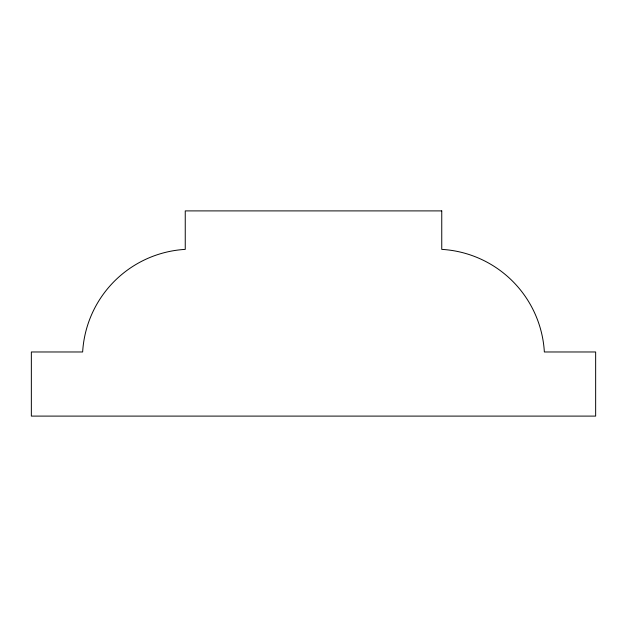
<?xml version="1.0" encoding="UTF-8"?>
<svg xmlns="http://www.w3.org/2000/svg" width="627" height="627" viewBox="0 0 627 627"><rect width="100%" height="100%" fill="white"/><g stroke="black" fill="none" stroke-linecap="round" stroke-linejoin="round"><path stroke-width="0.94" d="M441.753 210.899L185.247 210.899L185.247 249.374A109.2 109.2 0 0 0 82.646 351.974L31.35 351.974L31.35 416.101L595.65 416.101L595.65 351.974L544.354 351.974A109.2 109.2 0 0 0 441.753 249.374L441.753 210.899"/></g></svg>
